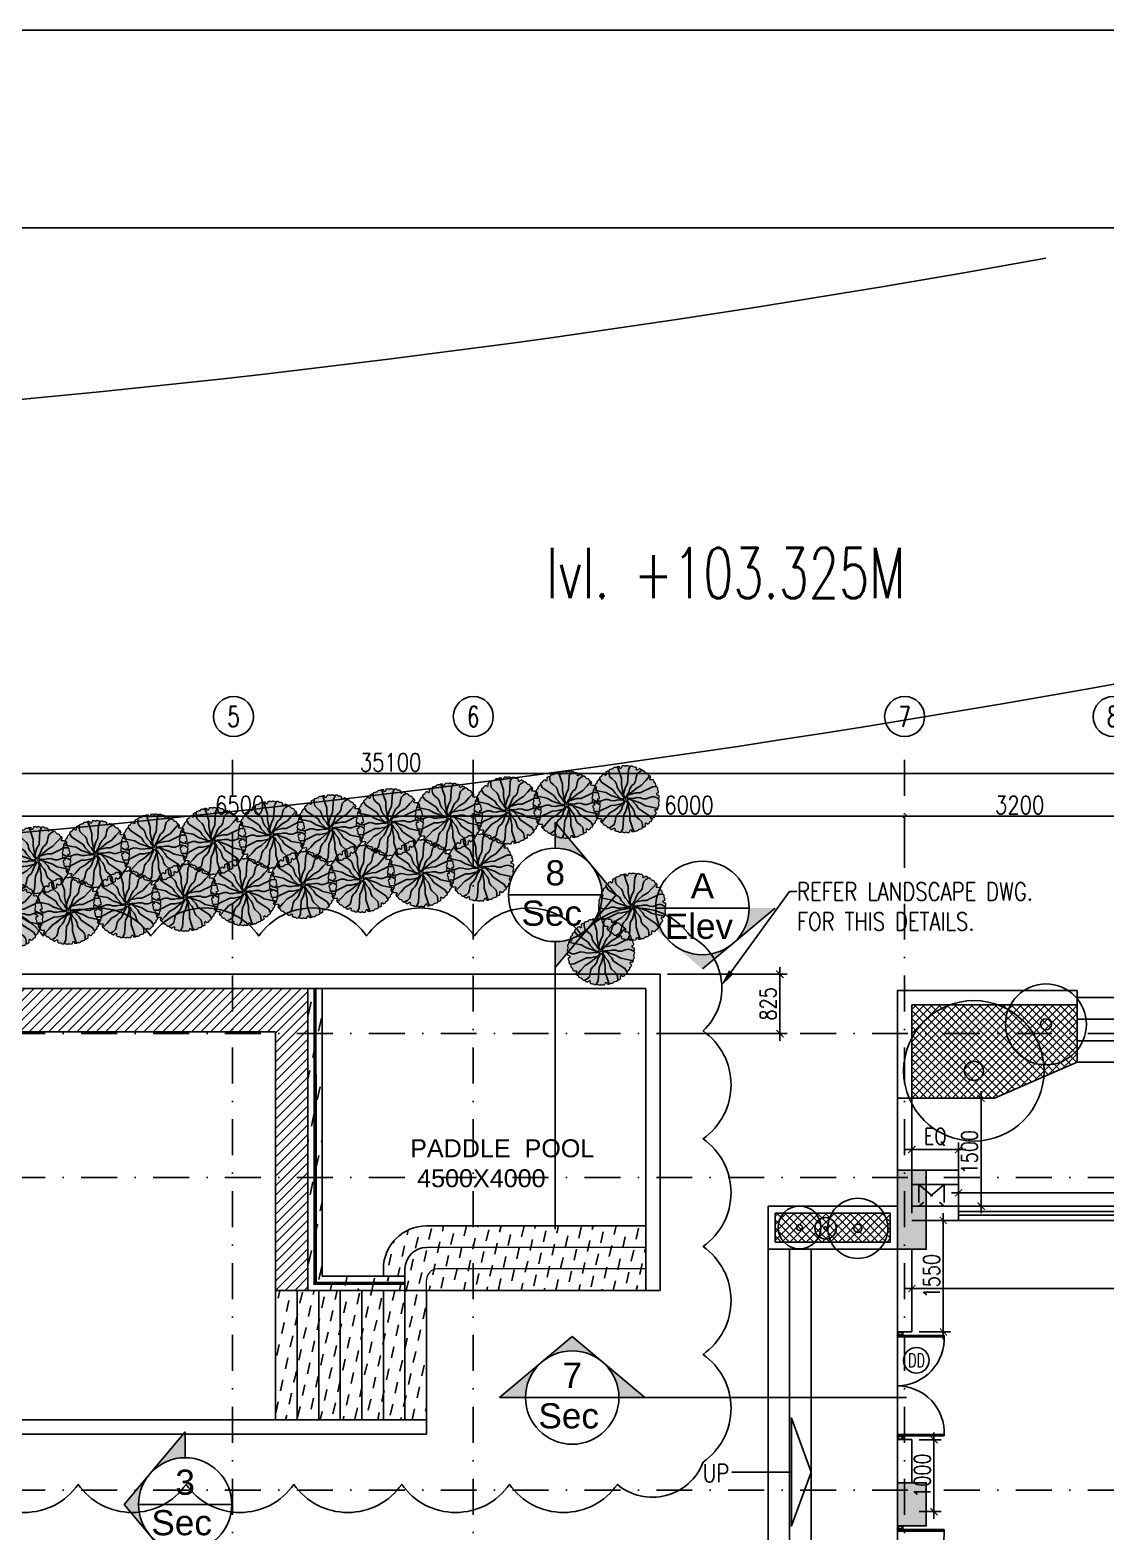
# Model space of a CAD drawing. Extents: x -32840 to 422982, y 280745 to 888746.
# Drawn here: x 226325 to 241291, y 454746 to 475643 of the extents above; entities that cross this region are included whole.
import ezdxf
from ezdxf import colors
from ezdxf.entities.mleader import LeaderData, LeaderLine
from ezdxf.enums import TextEntityAlignment as Align
from ezdxf.math import Vec2, Vec3

# ---------------------------------------------------------------- set-up
doc = ezdxf.new("R2010")
doc.units = 0
doc.header["$LTSCALE"] = 1000
doc.header["$PDMODE"] = 3
for name, pattern in [('ABOVE', [0.4, 0.2, -0.2]), ('CONTINOUS', [0]), ('DASHDOT', [1, 0.5, -0.25, 0, -0.25]), ('HIDDEN', [0.375, 0.25, -0.125]), ('HIDDEN2', [0.1875, 0.125, -0.0625])]:
    doc.linetypes.add(name, pattern=pattern)
doc.layers.get('Defpoints').update_dxf_attribs({"linetype": 'HIDDEN'})
doc.layers.add('02_LA-02', color=7, linetype='Continuous', lineweight=0)
doc.layers.add('08_LA-08', color=8, linetype='ABOVE', lineweight=0)
for name, color, linetype in [('a-dim', 3, 'Continuous'), ('A-DOOR', 1, 'Continuous'), ('a-drive(base)', 22, 'Continuous'), ('A-Duct Above', 20, 'HIDDEN2'), ('A-FL-Drop', 3, 'Continuous'), ('A-GRID', 31, 'DASHDOT'), ('A-GRID NO', 40, 'CONTINOUS'), ('A-LVL', 31, 'HIDDEN'), ('A-Rev', 31, 'Continuous'), ('A-STAIR', 2, 'Continuous'), ('A-Tag LVl', 2, 'Continuous'), ('A-TAG-DW', 2, 'Continuous'), ('A-TXT', 6, 'Continuous'), ('A-WALL', 7, 'CONTINOUS'), ('HATCH', 8, 'Continuous'), ('S-RCWALL', 10, 'Continuous'), ('S-RCWALL HATCH', 165, 'Continuous'), ('trees', 254, 'Continuous')]:
    doc.layers.add(name, color=color, linetype=linetype)
doc.layers.add('A-Dim grid', color=3, linetype='Continuous', transparency=0.5)
doc.layers.add('X-SW$0$Tree-hat', color=254, linetype='Continuous', transparency=0.3)
doc.styles.add('Arial', font='arial.ttf')
doc.styles.add('ROMANS', font='romans.shx', dxfattribs={"width": 0.8})
doc.styles.get("Standard").update_dxf_attribs({"font": 'arial.ttf'})
doc.dimstyles.new('A-Dim Grid', dxfattribs={"dimscale": 100, "dimtxt": 2.5, "dimasz": 0.5, "dimexe": 0, "dimexo": 0, "dimgap": 0.3, "dimtad": 1, "dimdec": 0, "dimlfac": -0.01, "dimzin": 3, "dimdsep": 46, "dimtxsty": 'ROMANS', "dimblk": 'OBLIQUE', "dimcen": 5, "dimclrd": 256, "dimclre": 8, "dimclrt": 4, "dimadec": 0, "dimazin": 0, "dimtfac": 1, "dimtdec": 0, "dimtix": 1, "dimtmove": 1, "dimatfit": 3, "dimfxl": 1, "dimfrac": 2, "dimtolj": 1, "dimtzin": 3, "dimlwd": -1, "dimarcsym": 0})
doc.dimstyles.new('dim-1', dxfattribs={"dimscale": 100, "dimtxt": 2.25, "dimasz": 1, "dimexe": 1, "dimexo": 1, "dimgap": 0.5, "dimtad": 1, "dimdec": 0, "dimzin": 3, "dimdsep": 46, "dimtxsty": 'ROMANS', "dimblk": 'ARCHTICK', "dimcen": 0.0625, "dimdle": 1, "dimclrd": 256, "dimclre": 256, "dimclrt": 6, "dimadec": 0, "dimazin": 0, "dimtfac": 1, "dimtdec": 0, "dimtix": 1, "dimtmove": 1, "dimatfit": 3, "dimfxl": 1, "dimfrac": 2, "dimtolj": 1, "dimtzin": 3, "dimarcsym": 0})
pattern_1 = [(77.5527096, (-7519874.57, -730825.77), (-118.8989586, 186.255638), [156.25, -156.25])]

# ---------------------------------------------------------------- blocks, each defined once
blk = doc.blocks.new('X-SW$0$trt')
at = {"layer": 'X-SW$0$Tree-hat'}
h = blk.add_hatch(color=256, dxfattribs=at)
h.dxf.hatch_style = 1
h.paths.add_polyline_path([(-266374, 71525), (-266376, 71585), (-266215, 71736), (-266217, 71840), (-266153, 71875), (-266088, 71989), (-266188, 72151), (-266152, 72213), (-266046, 72186), (-265977, 72275), (-265974, 72413), (-265911, 72482), (-265916, 72582), (-265948, 72633), (-265883, 72845), (-265937, 72934), (-265900, 72996), (-265900, 73128), (-266067, 73218), (-266067, 73290), (-265963, 73319), (-265947, 73431), (-266013, 73552), (-265994, 73643), (-266048, 73727), (-266101, 73756), (-266151, 73971), (-266242, 74021), (-266241, 74094), (-266307, 74208), (-266497, 74202), (-266533, 74264), (-266457, 74342), (-266499, 74447), (-266617, 74518), (-266646, 74607), (-266735, 74653), (-266795, 74651), (-266946, 74813), (-267050, 74811), (-267085, 74874), (-267199, 74940), (-267361, 74840), (-267423, 74876), (-267396, 74981), (-267485, 75050), (-267623, 75053), (-267692, 75116), (-267792, 75111), (-267844, 75080), (-268055, 75144), (-268144, 75090), (-268206, 75128), (-268338, 75127), (-268428, 74960), (-268500, 74960), (-268529, 75064), (-268641, 75080), (-268762, 75014), (-268853, 75033), (-268937, 74980), (-268966, 74926), (-269181, 74876), (-269231, 74785), (-269304, 74787), (-269418, 74720), (-269412, 74531), (-269474, 74495), (-269552, 74570), (-269657, 74528), (-269728, 74410), (-269817, 74381), (-269863, 74293), (-269861, 74232), (-270023, 74081), (-270021, 73978), (-270084, 73942), (-270150, 73828), (-270050, 73666), (-270086, 73604), (-270191, 73631), (-270261, 73542), (-270263, 73404), (-270326, 73335), (-270322, 73235), (-270290, 73184), (-270354, 72972), (-270300, 72883), (-270338, 72821), (-270337, 72689), (-270170, 72599), (-270170, 72528), (-270274, 72498), (-270290, 72386), (-270224, 72265), (-270243, 72174), (-270190, 72090), (-270136, 72061), (-270086, 71846), (-269995, 71796), (-269997, 71723), (-269930, 71609), (-269741, 71615), (-269705, 71553), (-269780, 71475), (-269738, 71370), (-269620, 71299), (-269591, 71210), (-269503, 71164), (-269442, 71166), (-269291, 71005), (-269188, 71007), (-269152, 70943), (-269038, 70877), (-268877, 70977), (-268814, 70942), (-268841, 70836), (-268752, 70767), (-268614, 70764), (-268545, 70701), (-268445, 70706), (-268394, 70738), (-268182, 70673), (-268093, 70727), (-268031, 70690), (-267899, 70690), (-267809, 70857), (-267738, 70857), (-267708, 70753), (-267596, 70737), (-267475, 70803), (-267384, 70784), (-267300, 70838), (-267271, 70891), (-267056, 70941), (-267006, 71032), (-266933, 71031), (-266819, 71097), (-266825, 71287), (-266763, 71323), (-266685, 71247), (-266580, 71289), (-266509, 71407), (-266420, 71436)])
at = {"layer": 'X-SW$0$Tree-hat', "linetype": 'ByBlock'}
for p, q in [((-269225, 74596, -1683), (-269229, 74785, -1683)), ((-268528, 74683, -1683), (-268654, 75073, -1683)), ((-267998, 73952, -1683), (-267941, 74854, -1683)), ((-267941, 74854, -1683), (-267810, 75100, -1683)), ((-267211, 74710, -1683), (-267049, 74809, -1683)), ((-269715, 74036, -1683), (-269863, 74272, -1683)), ((-268962, 73535, -1683), (-269715, 74036, -1683)), ((-269183, 74412, -1683), (-269225, 74596, -1683)), ((-269024, 74247, -1683), (-269183, 74412, -1683)), ((-268825, 74080, -1683), (-269024, 74247, -1683)), ((-268728, 73903, -1683), (-268825, 74080, -1683)), ((-268691, 73712, -1683), (-268728, 73903, -1683)), ((-268392, 74273, -1683), (-268528, 74683, -1683)), ((-268392, 73864, -1683), (-268392, 74273, -1683)), ((-268255, 73182, -1683), (-268392, 73864, -1683)), ((-268132, 73704, -1683), (-267998, 73952, -1683)), ((-267837, 73602, -1683), (-267709, 73806, -1683)), ((-267709, 73806, -1683), (-267562, 73934, -1683)), ((-267562, 73934, -1683), (-267458, 74106, -1683)), ((-267458, 74106, -1683), (-267412, 74362, -1683)), ((-267428, 73623, -1683), (-267073, 73827, -1683)), ((-267412, 74362, -1683), (-267348, 74582, -1683)), ((-267348, 74582, -1683), (-267211, 74710, -1683)), ((-267073, 73827, -1683), (-266787, 74150, -1683)), ((-266787, 74150, -1683), (-266512, 74454, -1683)), ((-270133, 72794, -1683), (-270299, 72885, -1683)), ((-269860, 73441, -1683), (-270261, 73527, -1683)), ((-269953, 72739, -1683), (-270133, 72794, -1683)), ((-269730, 72794, -1683), (-269953, 72739, -1683)), ((-269437, 73355, -1683), (-269860, 73441, -1683)), ((-269486, 72883, -1683), (-269730, 72794, -1683)), ((-269285, 72878, -1683), (-269486, 72883, -1683)), ((-269082, 73150, -1683), (-269437, 73355, -1683)), ((-269100, 72815, -1683), (-269285, 72878, -1683)), ((-268860, 72806, -1683), (-269100, 72815, -1683)), ((-268423, 72927, -1683), (-269082, 73150, -1683)), ((-268814, 73295, -1683), (-268962, 73535, -1683)), ((-268608, 72858, -1683), (-268860, 72806, -1683)), ((-268423, 72890, -1683), (-268814, 73295, -1683)), ((-268579, 73499, -1683), (-268691, 73712, -1683)), ((-268402, 72849, -1683), (-268608, 72858, -1683)), ((-268407, 73307, -1683), (-268579, 73499, -1683)), ((-268263, 72917, -1683), (-268423, 72927, -1683)), ((-268263, 72900, -1683), (-268423, 72890, -1683)), ((-268312, 73124, -1683), (-268407, 73307, -1683)), ((-268260, 72879, -1683), (-268402, 72849, -1683)), ((-268215, 73017, -1683), (-268312, 73124, -1683)), ((-268287, 73163, -1683), (-268132, 73704, -1683)), ((-268199, 73030, -1683), (-268287, 73163, -1683)), ((-268199, 72788, -1683), (-268287, 72654, -1683)), ((-268183, 73038, -1683), (-268255, 73182, -1683)), ((-268074, 73046, -1683), (-268028, 73184, -1683)), ((-268054, 73038, -1683), (-267982, 73182, -1683)), ((-268039, 73030, -1683), (-267951, 73163, -1683)), ((-268039, 72788, -1683), (-267951, 72654, -1683)), ((-268028, 73184, -1683), (-267918, 73357, -1683)), ((-268022, 72801, -1683), (-267925, 72693, -1683)), ((-267982, 73182, -1683), (-267436, 73318, -1683)), ((-267977, 72938, -1683), (-267835, 72968, -1683)), ((-267974, 72917, -1683), (-267814, 72927, -1683)), ((-267974, 72900, -1683), (-267814, 72890, -1683)), ((-267951, 73163, -1683), (-267428, 73623, -1683)), ((-267918, 73357, -1683), (-267837, 73602, -1683)), ((-267835, 72968, -1683), (-267630, 72959, -1683)), ((-267814, 72927, -1683), (-267423, 72522, -1683)), ((-267814, 72890, -1683), (-267155, 72667, -1683)), ((-267630, 72959, -1683), (-267377, 73012, -1683)), ((-267436, 73318, -1683), (-267155, 73326, -1683)), ((-267377, 73012, -1683), (-267137, 73003, -1683)), ((-267155, 73326, -1683), (-266345, 73727, -1683)), ((-267137, 73003, -1683), (-266953, 72939, -1683)), ((-266953, 72939, -1683), (-266752, 72935, -1683)), ((-266752, 72935, -1683), (-266507, 73023, -1683)), ((-266507, 73023, -1683), (-266284, 73078, -1683)), ((-266345, 73727, -1683), (-266066, 73737, -1683)), ((-266284, 73078, -1683), (-266104, 73023, -1683)), ((-266104, 73023, -1683), (-265938, 72932, -1683)), ((-269893, 72090, -1683), (-270171, 72080, -1683)), ((-269082, 72492, -1683), (-269893, 72090, -1683)), ((-269164, 71990, -1683), (-269450, 71667, -1683)), ((-268809, 72195, -1683), (-269164, 71990, -1683)), ((-268801, 72499, -1683), (-269082, 72492, -1683)), ((-268287, 72654, -1683), (-268809, 72195, -1683)), ((-268255, 72636, -1683), (-268801, 72499, -1683)), ((-268675, 71884, -1683), (-268780, 71712, -1683)), ((-268528, 72011, -1683), (-268675, 71884, -1683)), ((-268400, 72215, -1683), (-268528, 72011, -1683)), ((-268320, 72460, -1683), (-268400, 72215, -1683)), ((-268209, 72633, -1683), (-268320, 72460, -1683)), ((-268239, 71866, -1683), (-268297, 70963, -1683)), ((-268183, 72779, -1683), (-268255, 72636, -1683)), ((-268105, 72113, -1683), (-268239, 71866, -1683)), ((-268164, 72771, -1683), (-268209, 72633, -1683)), ((-267951, 72654, -1683), (-268105, 72113, -1683)), ((-268054, 72779, -1683), (-267982, 72636, -1683)), ((-267982, 72636, -1683), (-267846, 71953, -1683)), ((-267925, 72693, -1683), (-267830, 72510, -1683)), ((-267846, 71953, -1683), (-267846, 71544, -1683)), ((-267830, 72510, -1683), (-267659, 72318, -1683)), ((-267659, 72318, -1683), (-267546, 72105, -1683)), ((-267546, 72105, -1683), (-267509, 71914, -1683)), ((-267509, 71914, -1683), (-267413, 71738, -1683)), ((-267423, 72522, -1683), (-267276, 72283, -1683)), ((-267276, 72283, -1683), (-266523, 71782, -1683)), ((-267155, 72667, -1683), (-266800, 72463, -1683)), ((-266800, 72463, -1683), (-266378, 72376, -1683)), ((-266378, 72376, -1683), (-265977, 72290, -1683)), ((-269450, 71667, -1683), (-269725, 71363, -1683)), ((-269026, 71107, -1683), (-269189, 71008, -1683)), ((-268889, 71235, -1683), (-269026, 71107, -1683)), ((-268825, 71456, -1683), (-268889, 71235, -1683)), ((-268780, 71712, -1683), (-268825, 71456, -1683)), ((-268297, 70963, -1683), (-268427, 70717, -1683)), ((-267846, 71544, -1683), (-267709, 71135, -1683)), ((-267709, 71135, -1683), (-267583, 70744, -1683)), ((-267413, 71738, -1683), (-267214, 71570, -1683)), ((-267214, 71570, -1683), (-267055, 71405, -1683)), ((-267055, 71405, -1683), (-267012, 71222, -1683)), ((-267012, 71222, -1683), (-267008, 71032, -1683)), ((-266523, 71782, -1683), (-266375, 71546, -1683))]:
    blk.add_line(p, q, dxfattribs=at)
at = {"layer": 'X-SW$0$Tree-hat', "linetype": 'ByBlock', "const_width": 86.3, "elevation": -1683}
blk.add_lwpolyline([(-266374, 71525), (-266376, 71585), (-266215, 71736), (-266217, 71840), (-266153, 71875), (-266088, 71989), (-266188, 72151), (-266152, 72213), (-266046, 72186), (-265977, 72275), (-265974, 72413), (-265911, 72482), (-265916, 72582), (-265948, 72633), (-265883, 72845), (-265937, 72934), (-265900, 72996), (-265900, 73128), (-266067, 73218), (-266067, 73290), (-265963, 73319), (-265947, 73431), (-266013, 73552), (-265994, 73643), (-266048, 73727), (-266101, 73756), (-266151, 73971), (-266242, 74021), (-266241, 74094), (-266307, 74208), (-266497, 74202), (-266533, 74264), (-266457, 74342), (-266499, 74447), (-266617, 74518), (-266646, 74607), (-266735, 74653), (-266795, 74651), (-266946, 74813), (-267050, 74811), (-267085, 74874), (-267199, 74940), (-267361, 74840), (-267423, 74876), (-267396, 74981), (-267485, 75050), (-267623, 75053), (-267692, 75116), (-267792, 75111), (-267844, 75080), (-268055, 75144), (-268144, 75090), (-268206, 75128), (-268338, 75127), (-268428, 74960), (-268500, 74960), (-268529, 75064), (-268641, 75080), (-268762, 75014), (-268853, 75033), (-268937, 74980), (-268966, 74926), (-269181, 74876), (-269231, 74785), (-269304, 74787), (-269418, 74720), (-269412, 74531), (-269474, 74495), (-269552, 74570), (-269657, 74528), (-269728, 74410), (-269817, 74381), (-269863, 74293), (-269861, 74232), (-270023, 74081), (-270021, 73978), (-270084, 73942), (-270150, 73828), (-270050, 73666), (-270086, 73604), (-270191, 73631), (-270261, 73542), (-270263, 73404), (-270326, 73335), (-270322, 73235), (-270290, 73184), (-270354, 72972), (-270300, 72883), (-270338, 72821), (-270337, 72689), (-270170, 72599), (-270170, 72528), (-270274, 72498), (-270290, 72386), (-270224, 72265), (-270243, 72174), (-270190, 72090), (-270136, 72061), (-270086, 71846), (-269995, 71796), (-269997, 71723), (-269930, 71609), (-269741, 71615), (-269705, 71553), (-269780, 71475), (-269738, 71370), (-269620, 71299), (-269591, 71210), (-269503, 71164), (-269442, 71166), (-269291, 71005), (-269188, 71007), (-269152, 70943), (-269038, 70877), (-268877, 70977), (-268814, 70942), (-268841, 70836), (-268752, 70767), (-268614, 70764), (-268545, 70701), (-268445, 70706), (-268394, 70738), (-268182, 70673), (-268093, 70727), (-268031, 70690), (-267899, 70690), (-267809, 70857), (-267738, 70857), (-267708, 70753), (-267596, 70737), (-267475, 70803), (-267384, 70784), (-267300, 70838), (-267271, 70891), (-267056, 70941), (-267006, 71032), (-266933, 71031), (-266819, 71097), (-266825, 71287), (-266763, 71323), (-266685, 71247), (-266580, 71289), (-266509, 71407), (-266420, 71436), (-266374, 71525)], close=True, dxfattribs=at)
at = {"layer": 'X-SW$0$Tree-hat', "elevation": -2041}
blk.add_lwpolyline([(-268105, 72881), (-268108, 72924), (-268140, 72935)], close=True, dxfattribs=at)
at = {"layer": 'X-SW$0$Tree-hat'}
blk.add_circle((-268119, 72909, -1683), 145, dxfattribs=at)
blk = doc.blocks.new('A$C4a14b2df')
at = {"true_color": 0x000000}
h = blk.add_hatch(dxfattribs=at)
h.set_pattern_fill('ANSI31', color=18, scale=750)
h.set_pattern_definition([(45, (-7344167.64, -683297.57), (-66.2912607, 66.2912607), [])])
edge = h.paths.add_edge_path()
edge.add_line((16050, 9225), (16050, 5625))
edge.add_line((16050, 5625), (16500, 5625))
edge.add_line((16500, 5625), (16500, 9825))
edge.add_line((16500, 9825), (11161, 9825))
edge.add_arc((11180, 9524), 302, 93.5747, 125.5078)
edge.add_line((11005, 9770), (10553, 9318))
edge.add_arc((10235, 9816), 591, 272.1903, 302.5613, ccw=False)
edge.add_line((10257, 9225), (16050, 9225))
at = {"true_color": 0x3877dc}
h = blk.add_hatch(dxfattribs=at)
h.set_pattern_fill('DASH', color=163, scale=1500, angle=77.5527)
h.set_pattern_definition([(77.5527096, (-7519874.57, -730825.77), (-142.6787504, 223.5067654), [187.5, -187.5])])
h.paths.add_polyline_path([(16500, 9825), (16598, 9825), (16600, 5725), (17850, 5725), (17850, 5625), (16500, 5625), (16500, 9825)])
h.paths.add_polyline_path([(16598, 9825), (16600, 5725), (17850, 5725), (17850, 5825), (16700, 5825), (16700, 9825)])
h = blk.add_hatch(dxfattribs=at)
h.set_pattern_fill('DASH', color=163, scale=1250, angle=77.5527)
h.set_pattern_definition(pattern_1)
edge = h.paths.add_edge_path()
edge.add_line((17850, 5625), (21200, 5625))
edge.add_line((21200, 5625), (21200, 6525))
edge.add_line((21200, 6525), (18150, 6525))
edge.add_arc((18150, 5925), 600, 90.0011, 179.995)
edge.add_line((17550, 5925), (17550, 5825))
edge.add_line((17550, 5825), (17850, 5825))
edge.add_line((17850, 5825), (17850, 5625))
h = blk.add_hatch(dxfattribs=at)
h.set_pattern_fill('DASH', color=163, scale=1250, angle=77.5527)
h.set_pattern_definition(pattern_1)
h.paths.add_polyline_path([(18150, 5625), (16050, 5625), (16050, 3825), (18150, 3825)])
for p, q in [((16500, 10025), (11145, 10025)), ((16500, 9825), (11161, 9825)), ((21400, 10025), (16500, 10025)), ((16500, 5625), (16500, 9825)), ((16700, 9825), (16500, 9825)), ((16700, 5825), (16700, 9825)), ((21200, 9825), (16700, 9825)), ((21200, 9225), (21200, 9825)), ((21400, 9225), (21400, 10025)), ((9698, 9225), (16050, 9225)), ((16050, 5625), (16050, 9225)), ((21200, 5625), (21200, 9225)), ((21400, 5625), (21400, 9225)), ((16700, 5825), (17850, 5825)), ((17850, 5825), (17850, 3825)), ((16050, 5625), (16050, 3825)), ((16500, 5625), (16050, 5625)), ((16350, 5625), (21400, 5625)), ((16350, 5625), (16350, 3825)), ((16650, 5625), (16650, 3825)), ((16950, 5625), (16950, 3825)), ((17250, 5625), (17250, 3825)), ((17550, 5625), (17550, 3825)), ((18150, 5625), (18150, 3625)), ((1500, 3825), (16500, 3825)), ((1500, 3825), (18150, 3825)), ((1300, 3625), (18150, 3625))]:
    blk.add_line(p, q)
at = {"linetype": 'CONTINOUS'}
for p, q in [((17550, 5825, 0), (17550, 5925, 0)), ((17850, 5625, 0), (17850, 5925, 0)), ((17700, 5625, 0), (17700, 5625, 0))]:
    blk.add_line(p, q, dxfattribs=at)
blk.add_lwpolyline([(17850, 5625), (21200, 5625), (21200, 6525), (18150, 6525, 0.414182), (17550, 5925), (17550, 5825), (17850, 5825)], format="xyb", close=True)
blk.add_lwpolyline([(18150, 5625), (16050, 5625), (16050, 3825), (18150, 3825)], close=True)
for radius in [600, 300]:
    blk.add_arc((18150, 5925, 0), radius, 90.0011, 179.995, dxfattribs=at)
at = {"layer": '02_LA-02', "linetype": 'CONTINOUS'}
for p, q in [((21200, 6525), (18150, 6525)), ((21200, 6225), (18150, 6225)), ((21200, 5925), (18300, 5925)), ((18150, 5625), (18150, 5775))]:
    blk.add_line(p, q, dxfattribs=at)
blk.add_arc((18300, 5775), 150, 90.0011, 180.0011, dxfattribs=at)
at = {"layer": '08_LA-08', "linetype": 'CONTINOUS', "const_width": 50}
blk.add_lwpolyline([(16598, 9825), (16600, 5725), (17850, 5725)], dxfattribs=at)
at = {"layer": 'X-SW$0$Tree-hat', "xscale": 0.2095875, "yscale": 0.2095875, "zscale": 0.2095875}
for p in [(75472, -2977, 428), (76293, -2898, 428), (77114, -2819, 428), (73833, -3141, 428), (74654, -3062, 428), (71373, -3402, 428), (72191, -3313, 428), (73012, -3225, 428), (69745, -3583, 428), (70559, -3493, 428), (68928, -3668, 428), (75089, -3771, 428), (72626, -4013, 428), (73443, -3928, 428), (74268, -3850, 428), (70988, -4190, 428), (71809, -4111, 428), (68542, -4436, 428), (69363, -4372, 428), (70180, -4283, 428), (77204, -4316, 353), (76770, -4940, 353)]:
    blk.add_blockref('X-SW$0$trt', p, dxfattribs=at)
at = {"insert": (17922, 7729), "char_height": 250, "width": 11328.57, "attachment_point": 1}
blk.add_mtext('PADDLE  POOL\\P 4500X4000', dxfattribs=at)
blk = doc.blocks.new('sfff')
at = {"color": 101, "lineweight": 25, "ltscale": 0.2}
for radius in [1.71, 0.233]:
    blk.add_circle((0, 0), radius, dxfattribs=at)
blk = doc.blocks.new('1500 DOUBLE GLAZING')
for p, q in [((71, 550), (52, 550)), ((1429, 550), (1448, 550)), ((52, 102), (71, 102)), ((1448, 102), (1429, 102))]:
    blk.add_line(p, q)
at = {"color": 8}
for p, q in [((61, 102), (61, 550)), ((1438, 102), (1438, 550))]:
    blk.add_line(p, q, dxfattribs=at)
for points in [[(52, 650), (71, 650), (71, 2), (52, 2)], [(1448, 650), (1429, 650), (1429, 2), (1448, 2)], [(0, 75), (50, 75), (50, 0), (0, 0)], [(8, 67), (42, 67), (42, 8), (8, 8)], [(1500, 75), (1450, 75), (1450, 0), (1500, 0)], [(1492, 67), (1458, 67), (1458, 8), (1492, 8)]]:
    blk.add_lwpolyline(points, close=True)
for centre in [(52, 0), (1448, 0)]:
    blk.add_circle(centre, 2.5)
for centre, radius, start, end in [((92, -7), 658, 0.6017, 93.477), ((1407, -6), 657, 87.2266, 179.4782)]:
    blk.add_arc(centre, radius, start, end, dxfattribs=at)
at = {"layer": 'A-FL-Drop'}
blk.add_line((1500, 0), (0, 0), dxfattribs=at)
blk = doc.blocks.new('TAG-DOOR-WINOW')
blk.add_circle((0, 0), 2.37)
at = {"color": 6, "style": 'ROMANS', "width": 0.7}
blk.add_attdef('DW', text='', height=2.5, dxfattribs=at).set_placement((0, 0), align=Align.MIDDLE_CENTER)
blk = doc.blocks.new('TAG-SEC')
blk.add_line((-6.5, 0), (6.5, 0))
blk.add_circle((0, 0), 6.5)
at = {"color": 6, "style": 'Arial'}
blk.add_attdef('88', text='', height=3.5, dxfattribs=at).set_placement((0, 3.08), align=Align.MIDDLE_CENTER)
at = {"color": 6, "style": 'ROMANS', "width": 0.708488}
blk.add_attdef('X8-X-8888', text='', height=1.75, dxfattribs=at).set_placement((-5.58, -2.55), (5.58, -2.55), align=Align.FIT)
blk = doc.blocks.new('TAG-SEC-ARROW')
h = blk.add_hatch(color=256)
h.paths.add_polyline_path([(-10.11, 0), (-6.5, 0, -0.2206), (-4.2, 4.96)])
h.paths.add_polyline_path([(0, 8.49), (-4.16, 5, -0.175251), (0, 6.5, -0.175251), (4.16, 5)])
h.paths.add_polyline_path([(4.2, 4.96, -0.2206), (6.5, 0), (10.11, 0)])
for p, q in [((0, 8.49), (-10.11, 0)), ((0, 8.49), (10.11, 0)), ((-6.5, 0), (-10.11, 0)), ((6.5, 0), (46.5, 0))]:
    blk.add_line(p, q)
blk.add_arc((0, 0), 6.5, 0, 180)
blk = doc.blocks.new('A$Ce1edbb18')
at = {"layer": 'A-Tag LVl'}
h = blk.add_hatch(color=256, dxfattribs=at)
h.paths.add_polyline_path([(22998, 10947), (22637, 10947, -0.2206), (22406, 10451)])
h.paths.add_polyline_path([(21987, 10099), (22402, 10448, -0.175251), (21987, 10297, -0.175251), (21571, 10448)])
h.paths.add_polyline_path([(21567, 10451, -0.2206), (21337, 10947), (20975, 10947)])
blk.add_line((21987, 10099), (22998, 10947), dxfattribs=at)
at = {"layer": 'A-Tag LVl', "zscale": 100}
for p, xscale, yscale, rotation in [((19940, 11129), 100, 100, 270), ((14792, 2649), -100.0000000000005, 100.0000000000005, 90)]:
    blk.add_blockref('TAG-SEC-ARROW', p, dxfattribs=dict(at, xscale=xscale, yscale=yscale, rotation=rotation))
at = {"layer": 'A-Tag LVl'}
ref = blk.add_blockref('TAG-SEC', (19940, 11129), dxfattribs=dict(at, xscale=100, yscale=100, zscale=100))
ref.add_attrib('88', '8', dxfattribs={"layer": '0', "color": 6, "height": 350, "style": 'Arial'}).set_placement((19940, 11437), align=Align.MIDDLE_CENTER)
ref.add_attrib('X8-X-8888', 'Sec', dxfattribs={"layer": '0', "color": 6, "height": 350, "rotation": 360, "style": 'Arial'}).set_placement((19891, 10875), align=Align.MIDDLE_CENTER)
ref = blk.add_blockref('TAG-SEC', (21987, 10947), dxfattribs=dict(at, xscale=100, yscale=100, zscale=100))
ref.add_attrib('88', 'A', dxfattribs={"layer": '0', "color": 6, "height": 350, "style": 'Arial'}).set_placement((21987, 11256), align=Align.MIDDLE_CENTER)
ref.add_attrib('X8-X-8888', 'Elev', dxfattribs={"layer": '0', "color": 6, "height": 350, "rotation": 360, "style": 'Arial'}).set_placement((21938, 10693), align=Align.MIDDLE_CENTER)
at = {"layer": 'A-Tag LVl', "xscale": 100, "yscale": 100, "zscale": 100}
blk.add_blockref('TAG-SEC-ARROW', (20176, 4136), dxfattribs=at)
at = {"layer": 'A-Tag LVl'}
ref = blk.add_blockref('TAG-SEC', (20176, 4136), dxfattribs=dict(at, xscale=100, yscale=100, zscale=100))
ref.add_attrib('88', '7', dxfattribs={"layer": '0', "color": 6, "height": 350, "style": 'Arial'}).set_placement((20176, 4445), align=Align.MIDDLE_CENTER)
ref.add_attrib('X8-X-8888', 'Sec', dxfattribs={"layer": '0', "color": 6, "height": 350, "rotation": 360, "style": 'Arial'}).set_placement((20127, 3882), align=Align.MIDDLE_CENTER)
ref = blk.add_blockref('TAG-SEC', (14792, 2649), dxfattribs=dict(at, xscale=100, yscale=100, zscale=100))
ref.add_attrib('88', '3', dxfattribs={"layer": '0', "color": 6, "height": 350, "style": 'Arial'}).set_placement((14792, 2958), align=Align.MIDDLE_CENTER)
ref.add_attrib('X8-X-8888', 'Sec', dxfattribs={"layer": '0', "color": 6, "height": 350, "rotation": 360, "style": 'Arial'}).set_placement((14743, 2395), align=Align.MIDDLE_CENTER)
blk = doc.blocks.new('_ArchTick')
at = {"color": 0, "linetype": 'ByBlock', "const_width": 0.15}
blk.add_lwpolyline([(-0.5, -0.5), (0.5, 0.5)], dxfattribs=at)
blk = doc.blocks.new('*D2483')
at = {"layer": 'a-dim', "lineweight": -2, "transparency": 16777216}
for p, q in [((238691, 460780), (239655, 460780)), ((239555, 459180), (239555, 460880)), ((238691, 459280), (239655, 459280))]:
    blk.add_line(p, q, dxfattribs=at)
at = {"layer": 'Defpoints', "color": 0, "transparency": 16777216}
for p in [(238591, 460780), (239555, 460780), (238591, 459280)]:
    blk.add_point(p, dxfattribs=at)
at = {"layer": 'a-dim', "lineweight": -2, "transparency": 16777216, "xscale": 100, "yscale": 100, "zscale": 100}
for p, rotation in [((239555, 460780), 90), ((239555, 459280), 270)]:
    blk.add_blockref('_ArchTick', p, dxfattribs=dict(at, rotation=rotation))
at = {"layer": 'a-dim', "color": 6, "transparency": 16777216, "insert": (239393, 460030), "char_height": 225, "attachment_point": 5, "rotation": 90, "style": 'ROMANS'}
blk.add_mtext('\\A1;1500', dxfattribs=at)
blk = doc.blocks.new('*D2487')
at = {"layer": 'a-dim', "lineweight": -2, "transparency": 16777216}
for p, q in [((239029, 459180), (239029, 457430)), ((238691, 459080), (239129, 459080)), ((238691, 457530), (239129, 457530))]:
    blk.add_line(p, q, dxfattribs=at)
at = {"layer": 'Defpoints', "color": 0, "transparency": 16777216}
for p in [(238591, 459080), (238591, 457530), (239029, 457530)]:
    blk.add_point(p, dxfattribs=at)
at = {"layer": 'a-dim', "lineweight": -2, "transparency": 16777216, "xscale": 100, "yscale": 100, "zscale": 100}
for p, rotation in [((239029, 459080), 90), ((239029, 457530), 270)]:
    blk.add_blockref('_ArchTick', p, dxfattribs=dict(at, rotation=rotation))
at = {"layer": 'a-dim', "color": 6, "transparency": 16777216, "insert": (238866, 458305), "char_height": 225, "attachment_point": 5, "rotation": 90, "style": 'ROMANS'}
blk.add_mtext('\\A1;1550', dxfattribs=at)
blk = doc.blocks.new('*D2488')
at = {"layer": 'a-dim', "lineweight": -2, "transparency": 16777216}
for p, q in [((238691, 456030), (238999, 456030)), ((238899, 456130), (238899, 454930)), ((238691, 455030), (238999, 455030))]:
    blk.add_line(p, q, dxfattribs=at)
at = {"layer": 'Defpoints', "color": 0, "transparency": 16777216}
for p in [(238591, 456030), (238591, 455030), (238899, 455030)]:
    blk.add_point(p, dxfattribs=at)
at = {"layer": 'a-dim', "lineweight": -2, "transparency": 16777216, "xscale": 100, "yscale": 100, "zscale": 100}
for p, rotation in [((238899, 456030), 90), ((238899, 455030), 270)]:
    blk.add_blockref('_ArchTick', p, dxfattribs=dict(at, rotation=rotation))
at = {"layer": 'a-dim', "color": 6, "transparency": 16777216, "insert": (238737, 455530), "char_height": 225, "attachment_point": 5, "rotation": 90, "style": 'ROMANS'}
blk.add_mtext('\\A1;1000', dxfattribs=at)
blk = doc.blocks.new('*D2490')
at = {"layer": 'a-dim', "lineweight": -2, "transparency": 16777216}
for p, q in [((238591, 458280), (238591, 458032)), ((248691, 458280), (248691, 458032)), ((238491, 458132), (248791, 458132))]:
    blk.add_line(p, q, dxfattribs=at)
at = {"layer": 'Defpoints', "color": 0, "transparency": 16777216}
for p in [(238591, 458380), (248691, 458380), (248691, 458132)]:
    blk.add_point(p, dxfattribs=at)
at = {"layer": 'a-dim', "lineweight": -2, "transparency": 16777216, "xscale": 100, "yscale": 100, "zscale": 100, "rotation": 180}
blk.add_blockref('_ArchTick', (238591, 458132), dxfattribs=at)
at = {"layer": 'a-dim', "lineweight": -2, "transparency": 16777216, "xscale": 100, "yscale": 100, "zscale": 100}
blk.add_blockref('_ArchTick', (248691, 458132), dxfattribs=at)
at = {"layer": 'a-dim', "color": 6, "transparency": 16777216, "insert": (243641, 458295), "char_height": 225, "attachment_point": 5, "style": 'ROMANS'}
blk.add_mtext('\\A1;10100', dxfattribs=at)
blk = doc.blocks.new('_Oblique')
at = {"color": 0, "linetype": 'ByBlock', "lineweight": -2}
blk.add_line((-0.5, -0.5), (0.5, 0.5), dxfattribs=at)
at = {"color": 0, "linetype": 'ByBlock'}
blk.add_line((-0.5, -0.5), (0.5, 0.5), dxfattribs=at)
blk = doc.blocks.new('*D2650')
at = {"layer": 'A-Dim grid', "color": 8, "lineweight": -2, "transparency": 16777216}
for p, q in [((225991, 464041), (225991, 464705)), ((232491, 464041), (232491, 464705))]:
    blk.add_line(p, q, dxfattribs=at)
at = {"layer": 'A-Dim grid', "transparency": 16777216}
blk.add_line((225991, 464705), (232491, 464705), dxfattribs=at)
at = {"layer": 'Defpoints', "color": 0, "transparency": 16777216}
for p in [(232491, 464705), (225991, 464041), (232491, 464041)]:
    blk.add_point(p, dxfattribs=at)
at = {"layer": 'A-Dim grid', "transparency": 16777216, "xscale": 50, "yscale": 50, "zscale": 50, "rotation": 180}
blk.add_blockref('_Oblique', (225991, 464705), dxfattribs=at)
at = {"layer": 'A-Dim grid', "transparency": 16777216, "xscale": 50, "yscale": 50, "zscale": 50}
blk.add_blockref('_Oblique', (232491, 464705), dxfattribs=at)
at = {"layer": 'A-Dim grid', "color": 4, "transparency": 16777216, "insert": (229241, 464860), "char_height": 250, "attachment_point": 5, "style": 'ROMANS'}
blk.add_mtext('\\A1;6500', dxfattribs=at)
blk = doc.blocks.new('*D2651')
at = {"layer": 'A-Dim grid', "color": 8, "lineweight": -2, "transparency": 16777216}
for p, q in [((232491, 464041), (232491, 464705)), ((238491, 464041), (238491, 464705))]:
    blk.add_line(p, q, dxfattribs=at)
at = {"layer": 'A-Dim grid', "transparency": 16777216}
blk.add_line((232491, 464705), (238491, 464705), dxfattribs=at)
at = {"layer": 'Defpoints', "color": 0, "transparency": 16777216}
for p in [(238491, 464705), (232491, 464041), (238491, 464041)]:
    blk.add_point(p, dxfattribs=at)
at = {"layer": 'A-Dim grid', "transparency": 16777216, "xscale": 50, "yscale": 50, "zscale": 50, "rotation": 180}
blk.add_blockref('_Oblique', (232491, 464705), dxfattribs=at)
at = {"layer": 'A-Dim grid', "transparency": 16777216, "xscale": 50, "yscale": 50, "zscale": 50}
blk.add_blockref('_Oblique', (238491, 464705), dxfattribs=at)
at = {"layer": 'A-Dim grid', "color": 4, "transparency": 16777216, "insert": (235491, 464860), "char_height": 250, "attachment_point": 5, "style": 'ROMANS'}
blk.add_mtext('\\A1;6000', dxfattribs=at)
blk = doc.blocks.new('*D2652')
at = {"layer": 'A-Dim grid', "color": 8, "lineweight": -2, "transparency": 16777216}
for p, q in [((238491, 464041), (238491, 464705)), ((241691, 464041), (241691, 464705))]:
    blk.add_line(p, q, dxfattribs=at)
at = {"layer": 'A-Dim grid', "transparency": 16777216}
blk.add_line((238491, 464705), (241691, 464705), dxfattribs=at)
at = {"layer": 'Defpoints', "color": 0, "transparency": 16777216}
for p in [(241691, 464705), (238491, 464041), (241691, 464041)]:
    blk.add_point(p, dxfattribs=at)
at = {"layer": 'A-Dim grid', "transparency": 16777216, "xscale": 50, "yscale": 50, "zscale": 50, "rotation": 180}
blk.add_blockref('_Oblique', (238491, 464705), dxfattribs=at)
at = {"layer": 'A-Dim grid', "transparency": 16777216, "xscale": 50, "yscale": 50, "zscale": 50}
blk.add_blockref('_Oblique', (241691, 464705), dxfattribs=at)
at = {"layer": 'A-Dim grid', "color": 4, "transparency": 16777216, "insert": (240091, 464860), "char_height": 250, "attachment_point": 5, "style": 'ROMANS'}
blk.add_mtext('\\A1;3200', dxfattribs=at)
blk = doc.blocks.new('*D2653')
at = {"layer": 'A-Dim grid', "color": 8, "lineweight": -2, "transparency": 16777216}
for p, q in [((213791, 464633), (213791, 465298)), ((248891, 464633), (248891, 465298))]:
    blk.add_line(p, q, dxfattribs=at)
at = {"layer": 'A-Dim grid', "transparency": 16777216}
blk.add_line((213791, 465298), (248891, 465298), dxfattribs=at)
at = {"layer": 'Defpoints', "color": 0, "transparency": 16777216}
for p in [(248891, 465298), (213791, 464633), (248891, 464633)]:
    blk.add_point(p, dxfattribs=at)
at = {"layer": 'A-Dim grid', "transparency": 16777216, "xscale": 50, "yscale": 50, "zscale": 50, "rotation": 180}
blk.add_blockref('_Oblique', (213791, 465298), dxfattribs=at)
at = {"layer": 'A-Dim grid', "transparency": 16777216, "xscale": 50, "yscale": 50, "zscale": 50}
blk.add_blockref('_Oblique', (248891, 465298), dxfattribs=at)
at = {"layer": 'A-Dim grid', "color": 4, "transparency": 16777216, "insert": (231341, 465453), "char_height": 250, "attachment_point": 5, "style": 'ROMANS'}
blk.add_mtext('\\A1;35100', dxfattribs=at)
blk = doc.blocks.new('*D2469')
at = {"layer": 'a-dim', "lineweight": -2, "transparency": 16777216}
for p, q in [((238591, 459180), (238591, 460167)), ((239241, 459180), (239241, 460167)), ((238491, 460067), (239341, 460067))]:
    blk.add_line(p, q, dxfattribs=at)
at = {"layer": 'Defpoints', "color": 0, "transparency": 16777216}
for p in [(239241, 460067), (238591, 459080), (239241, 459080)]:
    blk.add_point(p, dxfattribs=at)
at = {"layer": 'a-dim', "lineweight": -2, "transparency": 16777216, "xscale": 100, "yscale": 100, "zscale": 100, "rotation": 180}
blk.add_blockref('_ArchTick', (238591, 460067), dxfattribs=at)
at = {"layer": 'a-dim', "lineweight": -2, "transparency": 16777216, "xscale": 100, "yscale": 100, "zscale": 100}
blk.add_blockref('_ArchTick', (239241, 460067), dxfattribs=at)
at = {"layer": 'a-dim', "color": 6, "transparency": 16777216, "insert": (238916, 460240), "char_height": 225, "attachment_point": 5, "style": 'ROMANS'}
blk.add_mtext('\\A1;EQ', dxfattribs=at)
blk = doc.blocks.new('*D2729')
at = {"layer": 'A-WALL', "lineweight": -2, "transparency": 16777216}
for p, q in [((239241, 459380), (239241, 459564)), ((248241, 459380), (248241, 459564)), ((239141, 459464), (248341, 459464))]:
    blk.add_line(p, q, dxfattribs=at)
at = {"layer": 'Defpoints', "color": 0, "transparency": 16777216}
for p in [(248241, 459464), (239241, 459280), (248241, 459280)]:
    blk.add_point(p, dxfattribs=at)
at = {"layer": 'A-WALL', "lineweight": -2, "transparency": 16777216, "xscale": 100, "yscale": 100, "zscale": 100, "rotation": 180}
blk.add_blockref('_ArchTick', (239241, 459464), dxfattribs=at)
at = {"layer": 'A-WALL', "lineweight": -2, "transparency": 16777216, "xscale": 100, "yscale": 100, "zscale": 100}
blk.add_blockref('_ArchTick', (248241, 459464), dxfattribs=at)
at = {"layer": 'A-WALL', "color": 6, "transparency": 16777216, "insert": (243741, 459626), "char_height": 225, "attachment_point": 5, "style": 'ROMANS'}
blk.add_mtext('\\A1;9000', dxfattribs=at)
blk = doc.blocks.new('Tag-Stair-No')
blk.add_circle((0, 0), 1.37)
at = {"color": 6, "style": 'ROMANS', "width": 0.7}
blk.add_attdef('SN', text='', height=1.4, dxfattribs=at).set_placement((0, 0), align=Align.MIDDLE)
blk = doc.blocks.new('GR')
at = {"layer": 'A-GRID'}
for p, q in [((231718, 436985), (231718, 465812)), ((235068, 436985), (235068, 465812)), ((241068, 436985), (241068, 465812)), ((213612, 461680), (256876, 461680)), ((213612, 459680), (256876, 459680)), ((213612, 455330), (256876, 455330))]:
    blk.add_line(p, q, dxfattribs=at)
at = {"layer": 'A-GRID NO', "xscale": 203.2, "yscale": 203.2, "zscale": 203.2}
for p, values in [((231733, 466091), {'SN': '5'}), ((235068, 466091), {'SN': '6'}), ((241068, 466091), {'SN': '7'}), ((243969, 466091), {'SN': '8'})]:
    blk.add_blockref('Tag-Stair-No', p, dxfattribs=at).add_auto_attribs(values)
blk = doc.blocks.new('A$C9cf7992f')
at = {"layer": 'S-RCWALL HATCH'}
for points in [[(24700, 7300), (25100, 7300), (25100, 6200), (24700, 6200)], [(24700, 2350), (25100, 2350), (25100, 2950), (24700, 2950)]]:
    blk.add_hatch(color=253, dxfattribs=at).paths.add_polyline_path(points)
at = {"layer": 'S-RCWALL'}
for points in [[(24700, 7300), (25100, 7300), (25100, 6200), (24700, 6200)], [(24700, 2950), (25100, 2950), (25100, 2350), (24700, 2350)]]:
    blk.add_lwpolyline(points, close=True, dxfattribs=at)
blk = doc.blocks.new('*D2734')
at = {"layer": 'A-Dim grid', "lineweight": -2, "transparency": 16777216}
for p, q in [((235191, 462506), (236856, 462506)), ((236756, 462606), (236756, 461580)), ((235191, 461680), (236856, 461680))]:
    blk.add_line(p, q, dxfattribs=at)
at = {"layer": 'Defpoints', "color": 0, "transparency": 16777216}
for p in [(235091, 462506), (235091, 461680), (236756, 461680)]:
    blk.add_point(p, dxfattribs=at)
at = {"layer": 'A-Dim grid', "lineweight": -2, "transparency": 16777216, "xscale": 100, "yscale": 100, "zscale": 100}
for p, rotation in [((236756, 462506), 90), ((236756, 461680), 270)]:
    blk.add_blockref('_ArchTick', p, dxfattribs=dict(at, rotation=rotation))
at = {"layer": 'A-Dim grid', "color": 6, "transparency": 16777216, "insert": (236593, 462093), "char_height": 225, "attachment_point": 5, "rotation": 90, "style": 'ROMANS'}
blk.add_mtext('\\A1;825', dxfattribs=at)

msp = doc.modelspace()

# ---------------------------------------------------------------- hatches: boundary and pattern name
at = {"layer": 'HATCH'}
h = msp.add_hatch(dxfattribs=at)
h.set_pattern_fill('ANSI37', color=84, scale=25)
h.set_pattern_definition([(45, (-11909.62, 998859.62), (-56.126601, 56.126601), []), (135, (-11909.62, 998859.62), (-56.126601, -56.126601), [])])
h.paths.add_polyline_path([(240890.6, 462080.4), (238590.6, 462080.4), (238590.6, 460780.4), (239740.6, 460780.4), (240890.6, 461280.4)])
h = msp.add_hatch(dxfattribs=at)
h.set_pattern_fill('ANSI37', color=84, scale=25)
h.set_pattern_definition([(45, (1890.38, 1006853.164), (-56.126601, 56.126601), []), (135, (1890.38, 1006853.164), (-56.126601, -56.126601), [])])
h.paths.add_polyline_path([(238290.6, 459180.4), (236690.6, 459180.4), (236690.6, 458780.4), (238290.6, 458780.4)])

# ---------------------------------------------------------------- linework, layer by layer
for points in [[(195156.7, 475642.7), (264517.8, 475642.7), (264517.8, 280745.5), (195156.7, 280745.5)], [(203615.8, 472889.3), (256492.7, 472889.3), (256492.7, 425315.5), (203615.8, 425315.5)]]:
    msp.add_lwpolyline(points, close=True)
at = {"layer": 'A-DOOR'}
for p, q in [((239240.6, 459280.4), (242240.6, 459280.4)), ((239240.6, 459205.4), (242240.6, 459205.4)), ((239240.6, 459155.4), (242240.6, 459155.4)), ((239240.6, 459080.4), (242240.6, 459080.4))]:
    msp.add_line(p, q, dxfattribs=at)
at = {"layer": 'a-drive(base)'}
for radius, start, end in [(167210, 267.644282, 280.324171), (173210, 269.288231, 282.429198), (173210, 269.288231, 282.429198)]:
    msp.add_arc((210488.7, 636972), radius, start, end, dxfattribs=at)
at = {"layer": 'A-Duct Above', "ltscale": 2}
for p, q in [((239040.6, 459580.4), (238690.6, 459280.4)), ((238690.6, 459580.4), (239040.6, 459280.4)), ((238690.6, 459580.4), (238690.6, 459280.4)), ((239040.6, 459580.4), (239040.6, 459280.4)), ((239240.6, 459580.4), (239240.6, 459280.4))]:
    msp.add_line(p, q, dxfattribs=at)
at = {"layer": 'A-Rev'}
msp.add_lwpolyline([(225007.2, 463038, -0.5205671), (226507.2, 463038, -0.5205671), (228007.2, 463038, -0.5205671), (229507.2, 463038, -0.5205671), (231007.2, 463038, -0.5205671), (232507.2, 463038, -0.5205671), (234007.2, 463038, -0.5205671), (235507.2, 463038, -0.5205671), (235686.1, 461716.9, -0.5205671), (235686.1, 460216.9, -0.5205671), (235686.1, 458716.9, -0.5205671), (235686.1, 457216.9, -0.5205671), (235686.1, 455716.9, -0.5205671), (234495, 455408, -0.5205671), (232995, 455408, -0.5205671), (231495, 455408, -0.5205671), (229995, 455408, -0.5205671), (228495, 455408, -0.5205671), (226995, 455408, -0.5205671), (225495, 455408, -0.5205671)], format="xyb", dxfattribs=at)
at = {"layer": 'A-STAIR'}
for p, q in [((240890.6, 462280.4), (238390.6, 462280.4)), ((238390.6, 462280.4), (238390.6, 460780.4)), ((240890.6, 462280.4), (240890.6, 461280.4)), ((240890.6, 462080.4), (238590.6, 462080.4)), ((238590.6, 462080.4), (238590.6, 460780.4)), ((240890.6, 462180.4), (245090.6, 462180.4)), ((240890.6, 461880.4), (245090.6, 461880.4)), ((240890.6, 461580.4), (245090.6, 461580.4)), ((240890.6, 461280.4), (239740.6, 460780.4)), ((240890.6, 461280.4), (245090.6, 461280.4)), ((238590.6, 460780.4), (239740.6, 460780.4)), ((236590.6, 458680.4), (236590.6, 452486.8)), ((236890.6, 458680.4), (236890.6, 452486.8)), ((237190.6, 458680.4), (237190.6, 452480.4))]:
    msp.add_line(p, q, dxfattribs=at)
for points in [[(236590.6, 459280.4), (238390.6, 459280.4), (238390.6, 458680.4), (236590.6, 458680.4)], [(236690.6, 459180.4), (238290.6, 459180.4), (238290.6, 458780.4), (236690.6, 458780.4)]]:
    msp.add_lwpolyline(points, close=True, dxfattribs=at)
at = {"layer": 'A-TXT'}
msp.add_lwpolyline([(236915.6, 455580.4), (236915.6, 456330.4), (237190.6, 455580.4), (236915.6, 454830.4), (236915.6, 455580.4), (236088.9, 455580.4)], dxfattribs=at)
at = {"layer": 'A-WALL'}
for p, q in [((238390.6, 457530.4), (238390.6, 460780.4)), ((238390.6, 460780.4), (238590.6, 460780.4)), ((238590.6, 460780.4), (238590.6, 459280.4)), ((239240.6, 459780.4), (238590.6, 459780.4)), ((239240.6, 459780.4), (239240.6, 459580.4)), ((238590.6, 459280.4), (238590.6, 459580.4)), ((239240.6, 459580.4), (238590.6, 459580.4)), ((239240.6, 459280.4), (238590.6, 459280.4)), ((239240.6, 459280.4), (238590.6, 459280.4)), ((239240.6, 459280.4), (239240.6, 459080.4)), ((239240.6, 459280.4), (239240.6, 459080.4)), ((239240.6, 459080.4), (238590.6, 459080.4)), ((239240.6, 459080.4), (238590.6, 459080.4)), ((238790.9, 459080.4), (238689.3, 459080.4)), ((238590.6, 458680.4), (238590.6, 457530.4)), ((238390.6, 457530.4), (238590.6, 457530.4)), ((238390.6, 456030.4), (238390.6, 455430.4)), ((238390.6, 456030.4), (238590.6, 456030.4)), ((238590.6, 456030.4), (238590.9, 455430.4)), ((238390.9, 455430.4), (238590.9, 455430.4))]:
    msp.add_line(p, q, dxfattribs=at)

# ---------------------------------------------------------------- block references
msp.add_blockref('A$Ce1edbb18', (213690.6, 452480.4))
at = {"layer": 'A-DOOR', "rotation": 269.9999999999932}
for p in [(238390.6, 457530.4), (238390.9, 454830.4)]:
    msp.add_blockref('1500 DOUBLE GLAZING', p, dxfattribs=at)
at = {"layer": 'A-GRID NO'}
msp.add_blockref('GR', (-2577.2, 0), dxfattribs=at)
at = {"layer": 'A-TAG-DW'}
ref = msp.add_blockref('TAG-DOOR-WINOW', (238654.3, 457134.5), dxfattribs=dict(at, xscale=75, yscale=75, zscale=75, rotation=334.3000000001243))
ref.add_attrib('DW', 'DD', dxfattribs={"layer": '0', "color": 6, "height": 187.5, "style": 'ROMANS', "width": 0.7}).set_placement((238654.3, 457134.5), align=Align.MIDDLE_CENTER)
at = {"layer": 'A-WALL'}
msp.add_blockref('A$C4a14b2df', (213690.6, 452480.4), dxfattribs=at)
at = {"layer": 'S-RCWALL'}
msp.add_blockref('A$C9cf7992f', (213690.6, 452480.4), dxfattribs=at)
at = {"layer": 'trees'}
for p, xscale, yscale, zscale, rotation in [((240457.1, 461808.5), 329.4140858306559, 329.4140858306559, 329.4140858306559, 72.03374245072892), ((239453.8, 461161.7), 571.3065067851057, 571.3065067851057, 571.3065067851057, 72.03374245072894), ((237839.1, 458970.3), 244.3727389479228, 244.3727389479228, 244.3727389479228, 298.057320128184), ((237028.7, 458983), 174.5519563913734, 174.5519563913734, 174.5519563913734, 298.057320128184), ((237390.4, 458971.3), 87.27597819568668, 87.27597819568668, 87.27597819568668, 298.057320128184)]:
    msp.add_blockref('sfff', p, dxfattribs=dict(at, xscale=xscale, yscale=yscale, zscale=zscale, rotation=rotation))

# ---------------------------------------------------------------- texts
at = {"layer": 'A-LVL', "style": 'ROMANS', "width": 0.7}
msp.add_text('lvl. +103.325M', height=700, dxfattribs=at).set_placement((233504.1, 467736.8, 0))
at = {"layer": 'A-TXT', "insert": (235682.3, 455438.7), "char_height": 250, "attachment_point": 7, "rotation": 360, "style": 'ROMANS'}
msp.add_mtext_dynamic_manual_height_columns('UP', width=5545.234, gutter_width=244437.1, heights=[0], dxfattribs=at)

# ---------------------------------------------------------------- dimensions: what is measured, and where the dimension line sits
at = {"layer": 'a-dim'}
for base, p1, p2, picture, middle in [((239555.3, 460780.4), (238590.6, 459280.4), (238590.6, 460780.4), '*D2483', (239392.8, 460030.4)), ((239028.6, 457530.4), (238590.6, 459080.4), (238590.6, 457530.4), '*D2487', (238866.1, 458305.4)), ((238899.5, 455030.4), (238590.6, 456030.4), (238590.6, 455030.4), '*D2488', (238737, 455530.4))]:
    dim = msp.add_linear_dim(base=base, p1=p1, p2=p2, angle=90, dimstyle='dim-1', dxfattribs=at)
    dim.commit()
    dim.dimension.update_dxf_attribs({"geometry": picture, "text_midpoint": middle})
dim = msp.add_linear_dim(base=(239240.6, 460067.1), p1=(238590.6, 459080.4), p2=(239240.6, 459080.4), text='EQ', dimstyle='dim-1', dxfattribs=at)
dim.commit()
dim.dimension.update_dxf_attribs({"geometry": '*D2469', "text_midpoint": (238915.6, 460240.3)})
dim = msp.add_linear_dim(base=(248690.6, 458132), p1=(238590.6, 458380.4), p2=(248690.6, 458380.4), dimstyle='dim-1', dxfattribs=at)
dim.commit()
dim.dimension.update_dxf_attribs({"geometry": '*D2490', "text_midpoint": (243640.6, 458294.5)})
at = {"layer": 'A-Dim grid'}
for base, p1, p2, picture, middle in [((248890.8, 465297.9), (213790.6, 464633.4), (248890.8, 464633.4), '*D2653', (231340.7, 465452.9)), ((232490.6, 464705.3), (225990.6, 464040.8), (232490.6, 464040.8), '*D2650', (229240.6, 464860.3)), ((238490.6, 464705.3), (232490.6, 464040.8), (238490.6, 464040.8), '*D2651', (235490.6, 464860.3)), ((241690.6, 464705.3), (238490.6, 464040.8), (241690.6, 464040.8), '*D2652', (240090.6, 464860.3))]:
    dim = msp.add_linear_dim(base=base, p1=p1, p2=p2, dimstyle='A-Dim Grid', dxfattribs=at)
    dim.commit()
    dim.dimension.update_dxf_attribs({"geometry": picture, "text_midpoint": middle})
dim = msp.add_linear_dim(base=(236755.7, 461680.4), p1=(235090.6, 462505.8), p2=(235090.6, 461680.4), angle=90, dimstyle='dim-1', dxfattribs=at)
dim.commit()
dim.dimension.update_dxf_attribs({"geometry": '*D2734', "text_midpoint": (236593.2, 462093.1)})
at = {"layer": 'A-WALL'}
dim = msp.add_aligned_dim(p1=(239240.6, 459280.4), p2=(248240.6, 459280.4), distance=183.6, dimstyle='dim-1', dxfattribs=at)
dim.commit()
dim.dimension.update_dxf_attribs({"geometry": '*D2729', "text_midpoint": (243740.6, 459626.5)})

# ---------------------------------------------------------------- leaders
at = {"layer": 'A-Rev'}
ml = msp.add_multileader_mtext('Standard', dxfattribs=at)
ml.set_content('REFER LANDSCAPE DWG. \\PFOR THIS DETAILS.', color=256, style='ROMANS')
ml.set_leader_properties()
ml.build(insert=Vec2(0, 0))
ml.multileader.update_dxf_attribs({"text_right_attachment_type": 6, "dogleg_length": 100, "arrow_head_size": 250})
ctx = ml.context
ctx.base_point, ctx.char_height, ctx.arrow_head_size, ctx.plane_origin = Vec3(236991.5, 463656.4), 250, 250, Vec3(235932.9, 462335)
ctx.right_attachment = 6
notes = []
notes.append((ctx, [(0, (1, 1, 0), (236891.5, 463656.4), (1, 0), 100, [(0, [(235932.9, 462335)], 0, [])])]))
ctx.mtext.insert, ctx.mtext.flow_direction = Vec3(236993.5, 463781.4), 5
for ctx, leaders in notes:
    for number, flags, end, landing, length, lines in leaders:
        leader = LeaderData()
        leader.index, (leader.has_last_leader_line, leader.has_dogleg_vector, leader.attachment_direction) = number, flags
        leader.last_leader_point, leader.dogleg_vector, leader.dogleg_length = Vec3(end), Vec3(landing), length
        for number, points, colour, breaks in lines:
            line = LeaderLine()
            line.index, line.vertices, line.color, line.breaks = number, Vec3.list(points), colors.encode_raw_color(colour), breaks
            leader.lines.append(line)
        ctx.leaders.append(leader)

doc.saveas('drawing.dxf')
